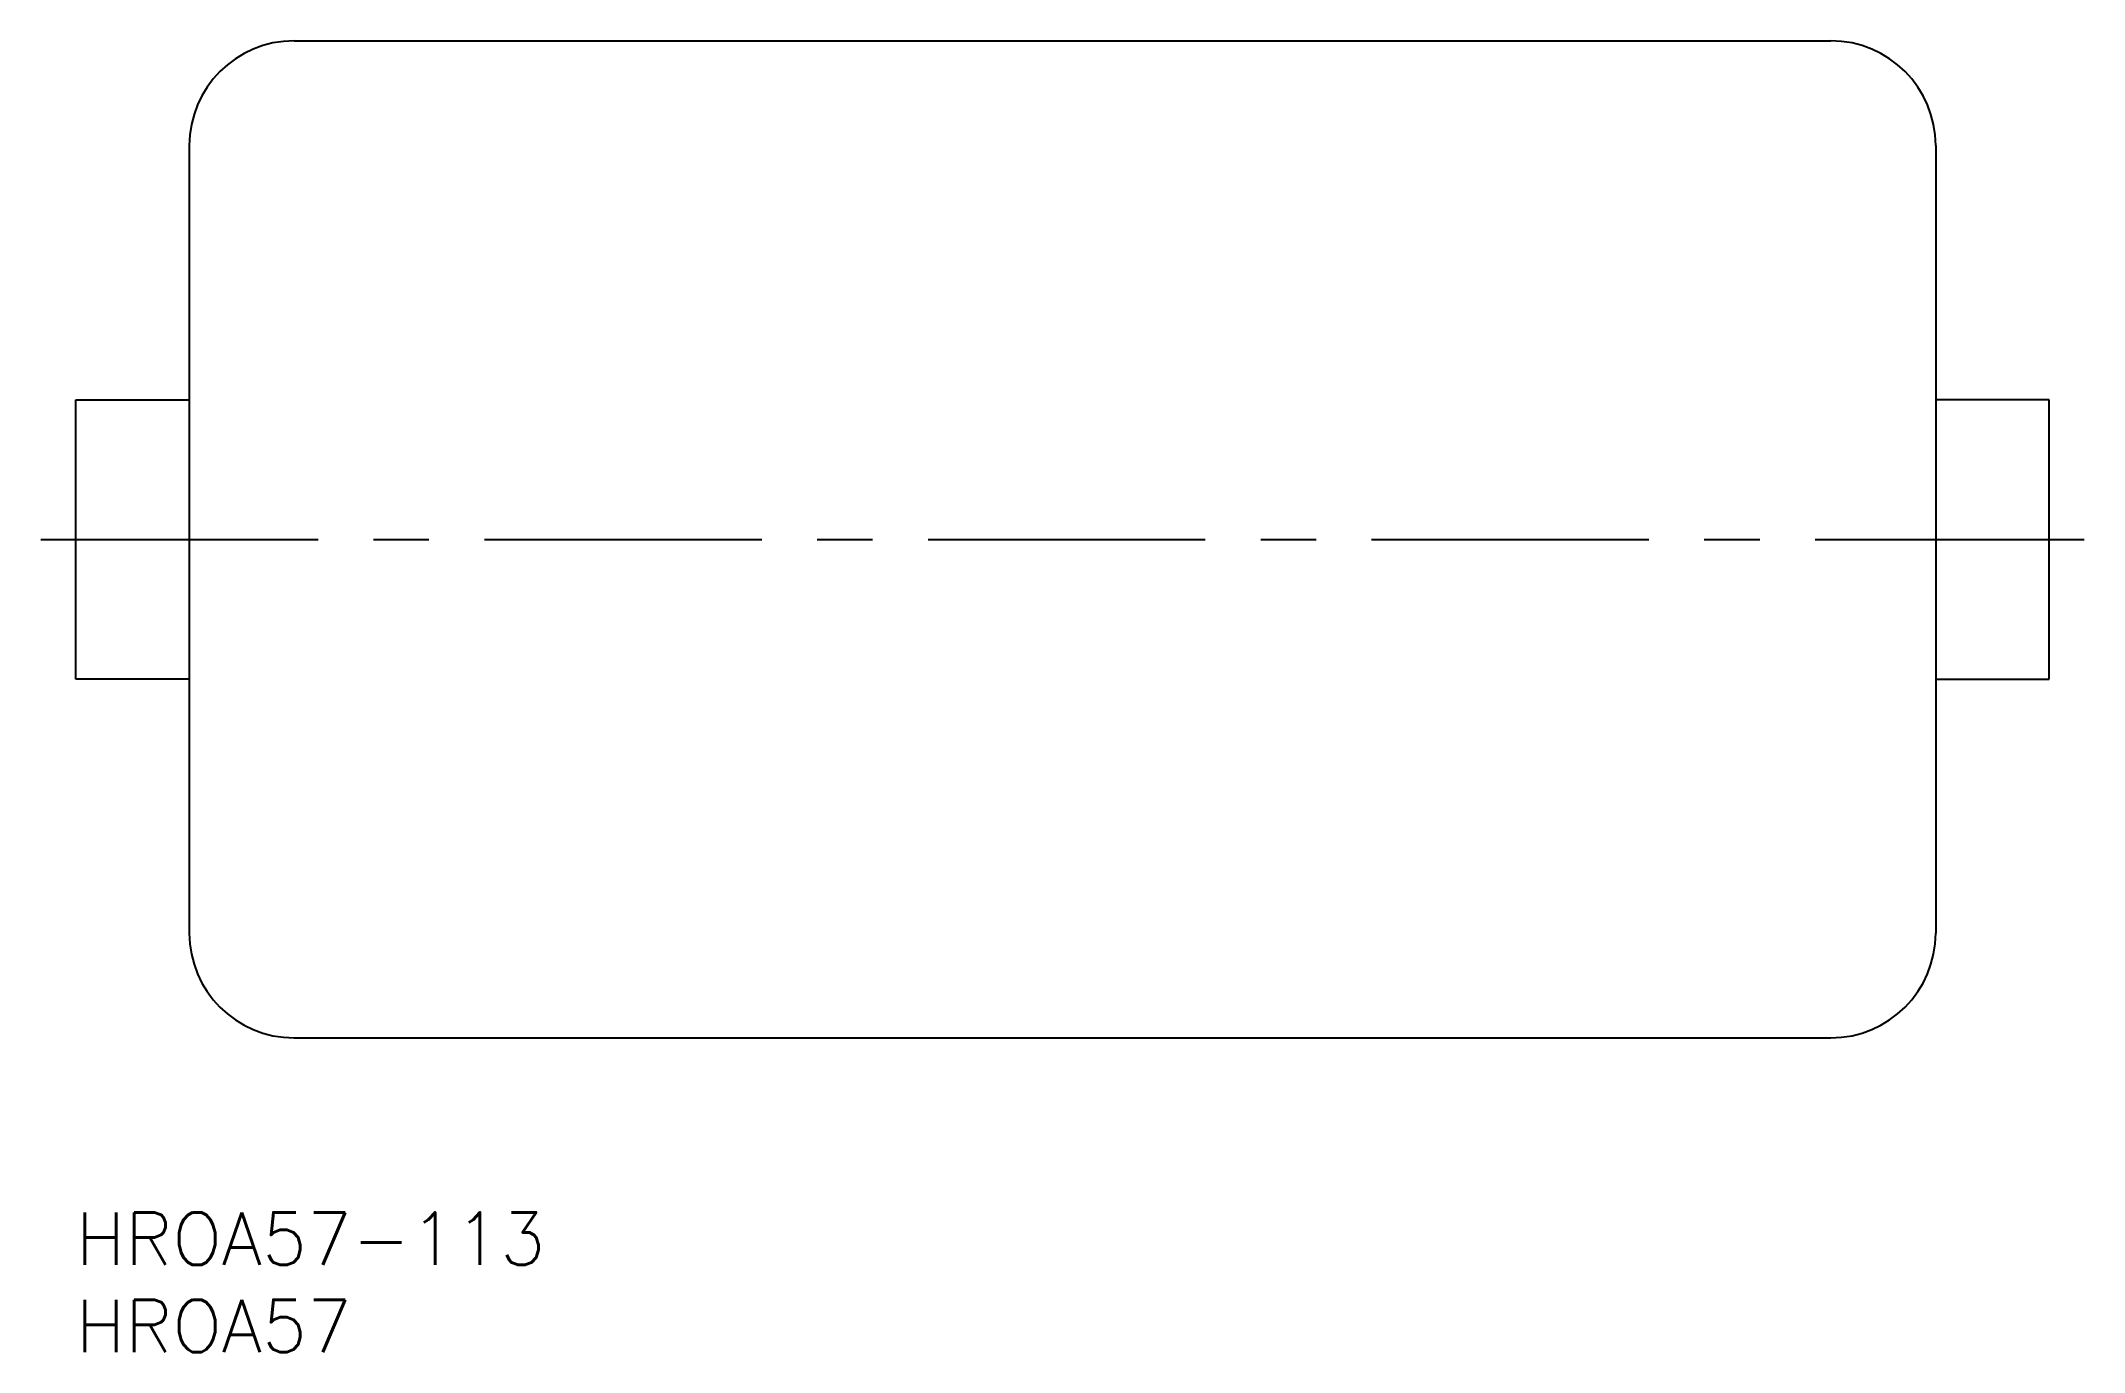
# Model space of a CAD drawing. Extents: x -2 to 115, y -8 to 67.
import ezdxf

# ---------------------------------------------------------------- set-up
doc = ezdxf.new("R2010")
doc.units = 0
doc.header["$LTSCALE"] = 0.5
doc.linetypes.add('CENTER', pattern=[50.8, 31.75, -6.35, 6.35, -6.35])
for name, color, linetype in [('MSM_CENTER', 1, 'CENTER'), ('MSM_CONTINUOUS', 7, 'CONTINUOUS'), ('MSM_PART_NUMBER', 7, 'CONTINUOUS')]:
    doc.layers.add(name, color=color, linetype=linetype)
doc.styles.get("Standard").update_dxf_attribs({"font": 'txt.shx', "height": 3, "bigfont": 'bigfont.shx'})

# ---------------------------------------------------------------- blocks, each defined once
blk = doc.blocks.new('*U3')
at = {"layer": 'MSM_PART_NUMBER'}
blk.add_text('HROA57-113', height=3, dxfattribs=at).set_placement((0, -3))
blk = doc.blocks.new('*U4')
at = {"layer": 'MSM_PART_NUMBER'}
blk.add_text('HROA57', height=3, dxfattribs=at).set_placement((0, -8))

msp = doc.modelspace()

# ---------------------------------------------------------------- linework, layer by layer
at = {"layer": 'MSM_CENTER'}
msp.add_line((-2, 38.55), (115, 38.55), dxfattribs=at)
at = {"layer": 'MSM_CONTINUOUS'}
for p, q in [((12.5, 67.1), (100.5, 67.1)), ((6.5, 61.1), (6.5, 16)), ((106.5, 61.1), (106.5, 16)), ((0, 30.55), (0, 46.55)), ((0, 46.55), (6.5, 46.55)), ((113, 46.55), (106.5, 46.55)), ((113, 30.55), (113, 46.55)), ((6.5, 30.55), (0, 30.55)), ((106.5, 30.55), (113, 30.55)), ((12.5, 10), (100.5, 10))]:
    msp.add_line(p, q, dxfattribs=at)
for centre, start, end in [((12.5, 61.1), 90, 180), ((100.5, 61.1), 0, 90), ((12.5, 16), 180, 270), ((100.5, 16), 270, 0)]:
    msp.add_arc(centre, 6, start, end, dxfattribs=at)

# ---------------------------------------------------------------- block references
for name in ['*U3', '*U4']:
    msp.add_blockref(name, (0, 0), dxfattribs=at)

doc.saveas('drawing.dxf')
